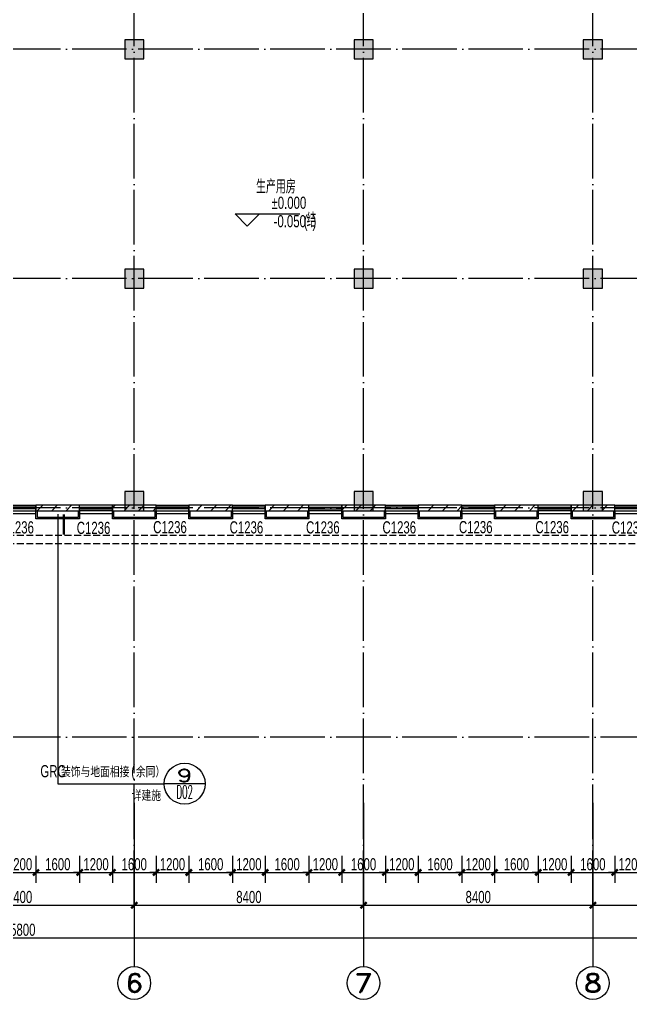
# Model space of a CAD drawing. Extents: x 1821501 to 1914341, y 446160 to 501460.
# Drawn here: x 1869241 to 1891615, y 447410 to 483299 of the extents above; entities that cross this region are included whole.
import ezdxf
from ezdxf.enums import TextEntityAlignment as Align

# ---------------------------------------------------------------- set-up
doc = ezdxf.new("R2010")
doc.units = 0
doc.header["$LTSCALE"] = 1000
doc.linetypes.add('11#平面图$0$DASH', pattern=[0.35, 0.25, -0.1])
doc.linetypes.add('11#平面图$0$DOTE', pattern=[2.42, 2, -0.2, 0.02, -0.2])
doc.layers.get('0').update_dxf_attribs({"linetype": 'CONTINUOUS'})
doc.layers.get('Defpoints').update_dxf_attribs({"linetype": 'CONTINUOUS'})
for name, color, linetype in [('11#平面图$0$A-Anno-Dims', 3, 'CONTINUOUS'), ('11#平面图$0$A-Anno-Levl', 201, 'CONTINUOUS'), ('11#平面图$0$A-Anno-Note', 241, 'CONTINUOUS'), ('11#平面图$0$A-Grid', 222, '11#平面图$0$DOTE'), ('11#平面图$0$A-Grid-Iden', 11, 'CONTINUOUS'), ('11#平面图$0$A-Roof', 131, 'CONTINUOUS'), ('11#平面图$0$A-Wall-Patt', 13, 'CONTINUOUS'), ('11#平面图$0$PUB_HATCH', 8, 'CONTINUOUS'), ('11#平面图$0$S-Cols', 90, 'CONTINUOUS'), ('11#平面图$0$WALL', 2, 'CONTINUOUS'), ('11#平面图$0$WINDOW', 4, 'CONTINUOUS'), ('11#平面图$0$WINDOW_TEXT', 7, 'CONTINUOUS'), ('AXIS_TEXT', 7, 'CONTINUOUS')]:
    doc.layers.add(name, color=color, linetype=linetype)
doc.layers.add('11#平面图$0$尺寸标注-柱', color=3, linetype='CONTINUOUS', lineweight=18)
doc.styles.add('11#平面图$0$_TCH_AXIS', font='ROMAND', dxfattribs={"width": 0.7, "height": 5, "bigfont": 'JZFZ_CNB'})
doc.styles.add('11#平面图$0$_TCH_DIM', font='JZFZ_ENA', dxfattribs={"width": 0.7, "bigfont": 'JZFZ_CNB'})
doc.styles.add('11#平面图$0$_TCH_DIM_T3', font='JZFZ_ENA', dxfattribs={"width": 0.7, "bigfont": 'JZFZ_CNB'})
doc.styles.add('11#平面图$0$_TCH_LABEL', font='ROMAND', dxfattribs={"width": 0.7, "height": 5, "bigfont": 'JZFZ_CNB'})
doc.styles.add('11#平面图$0$_TCH_WINDOW', font='JZFZ_ENA', dxfattribs={"width": 0.7, "height": 5, "bigfont": 'JZFZ_CNB'})
doc.styles.add('11#平面图$0$STANDARD', font='GBENOR', dxfattribs={"bigfont": 'GBCBIG'})
doc.styles.add('COMPLEX', font='COMPLEX')
doc.dimstyles.new('11#平面图$0$_TCH_ARCH&&150', dxfattribs={"dimtxt": 446.25, "dimasz": 225, "dimexe": 375, "dimexo": 375, "dimgap": 75, "dimtad": 1, "dimdec": 0, "dimzin": 0, "dimdsep": 46, "dimtxsty": '11#平面图$0$_TCH_DIM_T3', "dimblk": '11#平面图$0$_ArchTick', "dimcen": 0.09, "dimclrt": 7, "dimazin": 2, "dimtfac": 1, "dimtdec": 0, "dimtix": 1, "dimtmove": 2, "dimatfit": 3, "dimtolj": 1, "dimtzin": 0, "dimarcsym": 0})
pattern_1 = [(45, (0, 269.27), (-265.16515, 265.16515), [])]

# ---------------------------------------------------------------- blocks, each defined once
blk = doc.blocks.new('11#平面图$0$_ArchTick')
at = {"color": 0, "linetype": 'ByBlock', "const_width": 0.4}
blk.add_lwpolyline([(-0.5, -0.5), (0.5, 0.5)], dxfattribs=at)
blk = doc.blocks.new('*D322')
at = {"layer": '11#平面图$0$A-Grid-Iden', "color": 0, "lineweight": -2, "transparency": 16777216}
for p, q in [((1865041, 454235), (1865041, 450485)), ((1873441, 454235), (1873441, 450485)), ((1865041, 450860), (1873441, 450860))]:
    blk.add_line(p, q, dxfattribs=at)
at = {"layer": 'Defpoints', "color": 0, "transparency": 16777216}
for p in [(1865041, 454610), (1873441, 454610), (1873441, 450860)]:
    blk.add_point(p, dxfattribs=at)
at = {"layer": '11#平面图$0$A-Grid-Iden', "color": 0, "lineweight": -2, "transparency": 16777216, "xscale": 225, "yscale": 225, "zscale": 225, "rotation": 180}
blk.add_blockref('11#平面图$0$_ArchTick', (1865041, 450860), dxfattribs=at)
at = {"layer": '11#平面图$0$A-Grid-Iden', "color": 0, "lineweight": -2, "transparency": 16777216, "xscale": 225, "yscale": 225, "zscale": 225}
blk.add_blockref('11#平面图$0$_ArchTick', (1873441, 450860), dxfattribs=at)
at = {"layer": '11#平面图$0$A-Grid-Iden', "color": 7, "transparency": 16777216, "insert": (1869241, 451159), "char_height": 446.2, "attachment_point": 5, "style": '11#平面图$0$_TCH_DIM_T3'}
blk.add_mtext('\\A1;8400', dxfattribs=at)
blk = doc.blocks.new('*D323')
at = {"layer": '11#平面图$0$A-Grid-Iden', "color": 0, "lineweight": -2, "transparency": 16777216}
for p, q in [((1873441, 454235), (1873441, 450485)), ((1881841, 454235), (1881841, 450485)), ((1873441, 450860), (1881841, 450860))]:
    blk.add_line(p, q, dxfattribs=at)
at = {"layer": 'Defpoints', "color": 0, "transparency": 16777216}
for p in [(1873441, 454610), (1881841, 454610), (1881841, 450860)]:
    blk.add_point(p, dxfattribs=at)
at = {"layer": '11#平面图$0$A-Grid-Iden', "color": 0, "lineweight": -2, "transparency": 16777216, "xscale": 225, "yscale": 225, "zscale": 225, "rotation": 180}
blk.add_blockref('11#平面图$0$_ArchTick', (1873441, 450860), dxfattribs=at)
at = {"layer": '11#平面图$0$A-Grid-Iden', "color": 0, "lineweight": -2, "transparency": 16777216, "xscale": 225, "yscale": 225, "zscale": 225}
blk.add_blockref('11#平面图$0$_ArchTick', (1881841, 450860), dxfattribs=at)
at = {"layer": '11#平面图$0$A-Grid-Iden', "color": 7, "transparency": 16777216, "insert": (1877641, 451159), "char_height": 446.2, "attachment_point": 5, "style": '11#平面图$0$_TCH_DIM_T3'}
blk.add_mtext('\\A1;8400', dxfattribs=at)
blk = doc.blocks.new('*D324')
at = {"layer": '11#平面图$0$A-Grid-Iden', "color": 0, "lineweight": -2, "transparency": 16777216}
for p, q in [((1881841, 454235), (1881841, 450485)), ((1890241, 454235), (1890241, 450485)), ((1881841, 450860), (1890241, 450860))]:
    blk.add_line(p, q, dxfattribs=at)
at = {"layer": 'Defpoints', "color": 0, "transparency": 16777216}
for p in [(1881841, 454610), (1890241, 454610), (1890241, 450860)]:
    blk.add_point(p, dxfattribs=at)
at = {"layer": '11#平面图$0$A-Grid-Iden', "color": 0, "lineweight": -2, "transparency": 16777216, "xscale": 225, "yscale": 225, "zscale": 225, "rotation": 180}
blk.add_blockref('11#平面图$0$_ArchTick', (1881841, 450860), dxfattribs=at)
at = {"layer": '11#平面图$0$A-Grid-Iden', "color": 0, "lineweight": -2, "transparency": 16777216, "xscale": 225, "yscale": 225, "zscale": 225}
blk.add_blockref('11#平面图$0$_ArchTick', (1890241, 450860), dxfattribs=at)
at = {"layer": '11#平面图$0$A-Grid-Iden', "color": 7, "transparency": 16777216, "insert": (1886041, 451159), "char_height": 446.2, "attachment_point": 5, "style": '11#平面图$0$_TCH_DIM_T3'}
blk.add_mtext('\\A1;8400', dxfattribs=at)
blk = doc.blocks.new('*D325')
at = {"layer": '11#平面图$0$A-Grid-Iden', "color": 0, "lineweight": -2, "transparency": 16777216}
for p, q in [((1890241, 454235), (1890241, 450485)), ((1898641, 454235), (1898641, 450485)), ((1890241, 450860), (1898641, 450860))]:
    blk.add_line(p, q, dxfattribs=at)
at = {"layer": 'Defpoints', "color": 0, "transparency": 16777216}
for p in [(1890241, 454610), (1898641, 454610), (1898641, 450860)]:
    blk.add_point(p, dxfattribs=at)
at = {"layer": '11#平面图$0$A-Grid-Iden', "color": 0, "lineweight": -2, "transparency": 16777216, "xscale": 225, "yscale": 225, "zscale": 225, "rotation": 180}
blk.add_blockref('11#平面图$0$_ArchTick', (1890241, 450860), dxfattribs=at)
at = {"layer": '11#平面图$0$A-Grid-Iden', "color": 0, "lineweight": -2, "transparency": 16777216, "xscale": 225, "yscale": 225, "zscale": 225}
blk.add_blockref('11#平面图$0$_ArchTick', (1898641, 450860), dxfattribs=at)
at = {"layer": '11#平面图$0$A-Grid-Iden', "color": 7, "transparency": 16777216, "insert": (1894441, 451159), "char_height": 446.2, "attachment_point": 5, "style": '11#平面图$0$_TCH_DIM_T3'}
blk.add_mtext('\\A1;8400', dxfattribs=at)
blk = doc.blocks.new('*D328')
at = {"layer": '11#平面图$0$A-Grid-Iden', "color": 0, "lineweight": -2, "transparency": 16777216}
for p, q in [((1831341, 454235), (1831341, 449285)), ((1907141, 454235), (1907141, 449285)), ((1831341, 449660), (1907141, 449660))]:
    blk.add_line(p, q, dxfattribs=at)
at = {"layer": 'Defpoints', "color": 0, "transparency": 16777216}
for p in [(1831341, 454610), (1907141, 454610), (1907141, 449660)]:
    blk.add_point(p, dxfattribs=at)
at = {"layer": '11#平面图$0$A-Grid-Iden', "color": 0, "lineweight": -2, "transparency": 16777216, "xscale": 225, "yscale": 225, "zscale": 225, "rotation": 180}
blk.add_blockref('11#平面图$0$_ArchTick', (1831341, 449660), dxfattribs=at)
at = {"layer": '11#平面图$0$A-Grid-Iden', "color": 0, "lineweight": -2, "transparency": 16777216, "xscale": 225, "yscale": 225, "zscale": 225}
blk.add_blockref('11#平面图$0$_ArchTick', (1907141, 449660), dxfattribs=at)
at = {"layer": '11#平面图$0$A-Grid-Iden', "color": 7, "transparency": 16777216, "insert": (1869241, 449959), "char_height": 446.2, "attachment_point": 5, "style": '11#平面图$0$_TCH_DIM_T3'}
blk.add_mtext('\\A1;75800', dxfattribs=at)
blk = doc.blocks.new('_AXISO')
blk.add_circle((0, 0), 0.5)
at = {"layer": 'AXIS_TEXT', "style": 'COMPLEX', "width": 1.041667}
blk.add_attdef('A', text='', height=0.56, dxfattribs=at).set_placement((-0.25, -0.28), (0.25, -0.28), align=Align.FIT)
blk = doc.blocks.new('11#平面图$0$$TCHSYS$WIN2D')
for p, q in [((-0.5, 0.5), (0.5, 0.5)), ((-0.5, 0.5), (-0.5, -0.5)), ((0.5, 0.5), (0.5, -0.5)), ((0.5, 0.167), (-0.5, 0.167)), ((0.5, -0.167), (-0.5, -0.167)), ((-0.5, -0.5), (0.5, -0.5))]:
    blk.add_line(p, q)
blk = doc.blocks.new('11#平面图$0$A$C7CF12DCB')
at = {"layer": '11#平面图$0$A-Wall-Patt'}
for points in [[(42450, 25650), (41750, 25650), (41750, 24950), (42450, 24950)], [(50850, 25650), (50150, 25650), (50150, 24950), (50850, 24950)], [(59250, 25650), (58550, 25650), (58550, 24950), (59250, 24950)], [(42450, 17250), (41750, 17250), (41750, 16550), (42450, 16550)], [(50850, 17250), (50150, 17250), (50150, 16550), (50850, 16550)], [(59250, 17250), (58550, 17250), (58550, 16550), (59250, 16550)], [(42450, 9100), (41750, 9100), (41750, 8400), (42450, 8400)], [(50850, 9100), (50150, 9100), (50150, 8400), (50850, 8400)], [(59250, 9100), (58550, 9100), (58550, 8400), (59250, 8400)]]:
    blk.add_hatch(color=256, dxfattribs=at).paths.add_polyline_path(points)
at = {"layer": '11#平面图$0$S-Cols'}
for p, q in [((42450, 25650), (41750, 25650)), ((41750, 25650), (41750, 24950)), ((42450, 24950), (42450, 25650)), ((50850, 25650), (50150, 25650)), ((50150, 25650), (50150, 24950)), ((50850, 24950), (50850, 25650)), ((59250, 25650), (58550, 25650)), ((58550, 25650), (58550, 24950)), ((59250, 24950), (59250, 25650)), ((41750, 24950), (42450, 24950)), ((50150, 24950), (50850, 24950)), ((58550, 24950), (59250, 24950)), ((42450, 17250), (41750, 17250)), ((41750, 17250), (41750, 16550)), ((42450, 16550), (42450, 17250)), ((50850, 17250), (50150, 17250)), ((50150, 17250), (50150, 16550)), ((50850, 16550), (50850, 17250)), ((59250, 17250), (58550, 17250)), ((58550, 17250), (58550, 16550)), ((59250, 16550), (59250, 17250)), ((41750, 16550), (42450, 16550)), ((50150, 16550), (50850, 16550)), ((58550, 16550), (59250, 16550)), ((42450, 9100), (41750, 9100)), ((41750, 9100), (41750, 8400)), ((42450, 8400), (42450, 9100)), ((50850, 9100), (50150, 9100)), ((50150, 9100), (50150, 8400)), ((50850, 8400), (50850, 9100)), ((59250, 9100), (58550, 9100)), ((58550, 9100), (58550, 8400)), ((59250, 8400), (59250, 9100)), ((41750, 8400), (42450, 8400)), ((50150, 8400), (50850, 8400)), ((58550, 8400), (59250, 8400))]:
    blk.add_line(p, q, dxfattribs=at)
blk = doc.blocks.new('*D142')
at = {"layer": '11#平面图$0$A-Anno-Dims', "color": 0, "lineweight": -2, "transparency": 16777216}
for p, q in [((40259, 986), (40259, 0)), ((41459, 986), (41459, 0)), ((40259, 375), (40034, 375)), ((40259, 375), (41459, 375)), ((41459, 375), (41684, 375))]:
    blk.add_line(p, q, dxfattribs=at)
at = {"layer": 'Defpoints', "color": 0, "transparency": 16777216}
for p in [(40259, 1361), (41459, 1361), (41459, 375)]:
    blk.add_point(p, dxfattribs=at)
at = {"layer": '11#平面图$0$A-Anno-Dims', "color": 0, "lineweight": -2, "transparency": 16777216, "xscale": 225, "yscale": 225, "zscale": 225}
blk.add_blockref('11#平面图$0$_ArchTick', (40259, 375), dxfattribs=at)
at = {"layer": '11#平面图$0$A-Anno-Dims', "color": 0, "lineweight": -2, "transparency": 16777216, "xscale": 225, "yscale": 225, "zscale": 225, "rotation": 180}
blk.add_blockref('11#平面图$0$_ArchTick', (41459, 375), dxfattribs=at)
at = {"layer": '11#平面图$0$A-Anno-Dims', "color": 7, "transparency": 16777216, "insert": (40859, 673), "char_height": 446.2, "attachment_point": 5, "style": '11#平面图$0$_TCH_DIM_T3'}
blk.add_mtext('\\A1;1200', dxfattribs=at)
blk = doc.blocks.new('*D143')
at = {"layer": '11#平面图$0$A-Anno-Dims', "color": 0, "lineweight": -2, "transparency": 16777216}
for p, q in [((41459, 986), (41459, 0)), ((43059, 986), (43059, 0)), ((41459, 375), (43059, 375))]:
    blk.add_line(p, q, dxfattribs=at)
at = {"layer": 'Defpoints', "color": 0, "transparency": 16777216}
for p in [(41459, 1361), (43059, 1361), (43059, 375)]:
    blk.add_point(p, dxfattribs=at)
at = {"layer": '11#平面图$0$A-Anno-Dims', "color": 0, "lineweight": -2, "transparency": 16777216, "xscale": 225, "yscale": 225, "zscale": 225, "rotation": 180}
blk.add_blockref('11#平面图$0$_ArchTick', (41459, 375), dxfattribs=at)
at = {"layer": '11#平面图$0$A-Anno-Dims', "color": 0, "lineweight": -2, "transparency": 16777216, "xscale": 225, "yscale": 225, "zscale": 225}
blk.add_blockref('11#平面图$0$_ArchTick', (43059, 375), dxfattribs=at)
at = {"layer": '11#平面图$0$A-Anno-Dims', "color": 7, "transparency": 16777216, "insert": (42259, 673), "char_height": 446.2, "attachment_point": 5, "style": '11#平面图$0$_TCH_DIM_T3'}
blk.add_mtext('\\A1;1600', dxfattribs=at)
blk = doc.blocks.new('*D144')
at = {"layer": '11#平面图$0$A-Anno-Dims', "color": 0, "lineweight": -2, "transparency": 16777216}
for p, q in [((43059, 986), (43059, 0)), ((44259, 986), (44259, 0)), ((43059, 375), (42834, 375)), ((43059, 375), (44259, 375)), ((44259, 375), (44484, 375))]:
    blk.add_line(p, q, dxfattribs=at)
at = {"layer": 'Defpoints', "color": 0, "transparency": 16777216}
for p in [(43059, 1361), (44259, 1361), (44259, 375)]:
    blk.add_point(p, dxfattribs=at)
at = {"layer": '11#平面图$0$A-Anno-Dims', "color": 0, "lineweight": -2, "transparency": 16777216, "xscale": 225, "yscale": 225, "zscale": 225}
blk.add_blockref('11#平面图$0$_ArchTick', (43059, 375), dxfattribs=at)
at = {"layer": '11#平面图$0$A-Anno-Dims', "color": 0, "lineweight": -2, "transparency": 16777216, "xscale": 225, "yscale": 225, "zscale": 225, "rotation": 180}
blk.add_blockref('11#平面图$0$_ArchTick', (44259, 375), dxfattribs=at)
at = {"layer": '11#平面图$0$A-Anno-Dims', "color": 7, "transparency": 16777216, "insert": (43659, 673), "char_height": 446.2, "attachment_point": 5, "style": '11#平面图$0$_TCH_DIM_T3'}
blk.add_mtext('\\A1;1200', dxfattribs=at)
blk = doc.blocks.new('*D145')
at = {"layer": '11#平面图$0$A-Anno-Dims', "color": 0, "lineweight": -2, "transparency": 16777216}
for p, q in [((44259, 986), (44259, 0)), ((45859, 986), (45859, 0)), ((44259, 375), (45859, 375))]:
    blk.add_line(p, q, dxfattribs=at)
at = {"layer": 'Defpoints', "color": 0, "transparency": 16777216}
for p in [(44259, 1361), (45859, 1361), (45859, 375)]:
    blk.add_point(p, dxfattribs=at)
at = {"layer": '11#平面图$0$A-Anno-Dims', "color": 0, "lineweight": -2, "transparency": 16777216, "xscale": 225, "yscale": 225, "zscale": 225, "rotation": 180}
blk.add_blockref('11#平面图$0$_ArchTick', (44259, 375), dxfattribs=at)
at = {"layer": '11#平面图$0$A-Anno-Dims', "color": 0, "lineweight": -2, "transparency": 16777216, "xscale": 225, "yscale": 225, "zscale": 225}
blk.add_blockref('11#平面图$0$_ArchTick', (45859, 375), dxfattribs=at)
at = {"layer": '11#平面图$0$A-Anno-Dims', "color": 7, "transparency": 16777216, "insert": (45059, 673), "char_height": 446.2, "attachment_point": 5, "style": '11#平面图$0$_TCH_DIM_T3'}
blk.add_mtext('\\A1;1600', dxfattribs=at)
blk = doc.blocks.new('*D146')
at = {"layer": '11#平面图$0$A-Anno-Dims', "color": 0, "lineweight": -2, "transparency": 16777216}
for p, q in [((45859, 986), (45859, 0)), ((47059, 986), (47059, 0)), ((45859, 375), (45634, 375)), ((45859, 375), (47059, 375)), ((47059, 375), (47284, 375))]:
    blk.add_line(p, q, dxfattribs=at)
at = {"layer": 'Defpoints', "color": 0, "transparency": 16777216}
for p in [(45859, 1361), (47059, 1361), (47059, 375)]:
    blk.add_point(p, dxfattribs=at)
at = {"layer": '11#平面图$0$A-Anno-Dims', "color": 0, "lineweight": -2, "transparency": 16777216, "xscale": 225, "yscale": 225, "zscale": 225}
blk.add_blockref('11#平面图$0$_ArchTick', (45859, 375), dxfattribs=at)
at = {"layer": '11#平面图$0$A-Anno-Dims', "color": 0, "lineweight": -2, "transparency": 16777216, "xscale": 225, "yscale": 225, "zscale": 225, "rotation": 180}
blk.add_blockref('11#平面图$0$_ArchTick', (47059, 375), dxfattribs=at)
at = {"layer": '11#平面图$0$A-Anno-Dims', "color": 7, "transparency": 16777216, "insert": (46459, 673), "char_height": 446.2, "attachment_point": 5, "style": '11#平面图$0$_TCH_DIM_T3'}
blk.add_mtext('\\A1;1200', dxfattribs=at)
blk = doc.blocks.new('*D147')
at = {"layer": '11#平面图$0$A-Anno-Dims', "color": 0, "lineweight": -2, "transparency": 16777216}
for p, q in [((47059, 986), (47059, 0)), ((48659, 986), (48659, 0)), ((47059, 375), (48659, 375))]:
    blk.add_line(p, q, dxfattribs=at)
at = {"layer": 'Defpoints', "color": 0, "transparency": 16777216}
for p in [(47059, 1361), (48659, 1361), (48659, 375)]:
    blk.add_point(p, dxfattribs=at)
at = {"layer": '11#平面图$0$A-Anno-Dims', "color": 0, "lineweight": -2, "transparency": 16777216, "xscale": 225, "yscale": 225, "zscale": 225, "rotation": 180}
blk.add_blockref('11#平面图$0$_ArchTick', (47059, 375), dxfattribs=at)
at = {"layer": '11#平面图$0$A-Anno-Dims', "color": 0, "lineweight": -2, "transparency": 16777216, "xscale": 225, "yscale": 225, "zscale": 225}
blk.add_blockref('11#平面图$0$_ArchTick', (48659, 375), dxfattribs=at)
at = {"layer": '11#平面图$0$A-Anno-Dims', "color": 7, "transparency": 16777216, "insert": (47859, 673), "char_height": 446.2, "attachment_point": 5, "style": '11#平面图$0$_TCH_DIM_T3'}
blk.add_mtext('\\A1;1600', dxfattribs=at)
blk = doc.blocks.new('*D148')
at = {"layer": '11#平面图$0$A-Anno-Dims', "color": 0, "lineweight": -2, "transparency": 16777216}
for p, q in [((48659, 986), (48659, 0)), ((49859, 986), (49859, 0)), ((48659, 375), (48434, 375)), ((48659, 375), (49859, 375)), ((49859, 375), (50084, 375))]:
    blk.add_line(p, q, dxfattribs=at)
at = {"layer": 'Defpoints', "color": 0, "transparency": 16777216}
for p in [(48659, 1361), (49859, 1361), (49859, 375)]:
    blk.add_point(p, dxfattribs=at)
at = {"layer": '11#平面图$0$A-Anno-Dims', "color": 0, "lineweight": -2, "transparency": 16777216, "xscale": 225, "yscale": 225, "zscale": 225}
blk.add_blockref('11#平面图$0$_ArchTick', (48659, 375), dxfattribs=at)
at = {"layer": '11#平面图$0$A-Anno-Dims', "color": 0, "lineweight": -2, "transparency": 16777216, "xscale": 225, "yscale": 225, "zscale": 225, "rotation": 180}
blk.add_blockref('11#平面图$0$_ArchTick', (49859, 375), dxfattribs=at)
at = {"layer": '11#平面图$0$A-Anno-Dims', "color": 7, "transparency": 16777216, "insert": (49259, 673), "char_height": 446.2, "attachment_point": 5, "style": '11#平面图$0$_TCH_DIM_T3'}
blk.add_mtext('\\A1;1200', dxfattribs=at)
blk = doc.blocks.new('*D149')
at = {"layer": '11#平面图$0$A-Anno-Dims', "color": 0, "lineweight": -2, "transparency": 16777216}
for p, q in [((49859, 986), (49859, 0)), ((51459, 986), (51459, 0)), ((49859, 375), (51459, 375))]:
    blk.add_line(p, q, dxfattribs=at)
at = {"layer": 'Defpoints', "color": 0, "transparency": 16777216}
for p in [(49859, 1361), (51459, 1361), (51459, 375)]:
    blk.add_point(p, dxfattribs=at)
at = {"layer": '11#平面图$0$A-Anno-Dims', "color": 0, "lineweight": -2, "transparency": 16777216, "xscale": 225, "yscale": 225, "zscale": 225, "rotation": 180}
blk.add_blockref('11#平面图$0$_ArchTick', (49859, 375), dxfattribs=at)
at = {"layer": '11#平面图$0$A-Anno-Dims', "color": 0, "lineweight": -2, "transparency": 16777216, "xscale": 225, "yscale": 225, "zscale": 225}
blk.add_blockref('11#平面图$0$_ArchTick', (51459, 375), dxfattribs=at)
at = {"layer": '11#平面图$0$A-Anno-Dims', "color": 7, "transparency": 16777216, "insert": (50659, 673), "char_height": 446.2, "attachment_point": 5, "style": '11#平面图$0$_TCH_DIM_T3'}
blk.add_mtext('\\A1;1600', dxfattribs=at)
blk = doc.blocks.new('*D150')
at = {"layer": '11#平面图$0$A-Anno-Dims', "color": 0, "lineweight": -2, "transparency": 16777216}
for p, q in [((51459, 986), (51459, 0)), ((52659, 986), (52659, 0)), ((51459, 375), (51234, 375)), ((51459, 375), (52659, 375)), ((52659, 375), (52884, 375))]:
    blk.add_line(p, q, dxfattribs=at)
at = {"layer": 'Defpoints', "color": 0, "transparency": 16777216}
for p in [(51459, 1361), (52659, 1361), (52659, 375)]:
    blk.add_point(p, dxfattribs=at)
at = {"layer": '11#平面图$0$A-Anno-Dims', "color": 0, "lineweight": -2, "transparency": 16777216, "xscale": 225, "yscale": 225, "zscale": 225}
blk.add_blockref('11#平面图$0$_ArchTick', (51459, 375), dxfattribs=at)
at = {"layer": '11#平面图$0$A-Anno-Dims', "color": 0, "lineweight": -2, "transparency": 16777216, "xscale": 225, "yscale": 225, "zscale": 225, "rotation": 180}
blk.add_blockref('11#平面图$0$_ArchTick', (52659, 375), dxfattribs=at)
at = {"layer": '11#平面图$0$A-Anno-Dims', "color": 7, "transparency": 16777216, "insert": (52059, 673), "char_height": 446.2, "attachment_point": 5, "style": '11#平面图$0$_TCH_DIM_T3'}
blk.add_mtext('\\A1;1200', dxfattribs=at)
blk = doc.blocks.new('*D151')
at = {"layer": '11#平面图$0$A-Anno-Dims', "color": 0, "lineweight": -2, "transparency": 16777216}
for p, q in [((52659, 986), (52659, 0)), ((54259, 986), (54259, 0)), ((52659, 375), (54259, 375))]:
    blk.add_line(p, q, dxfattribs=at)
at = {"layer": 'Defpoints', "color": 0, "transparency": 16777216}
for p in [(52659, 1361), (54259, 1361), (54259, 375)]:
    blk.add_point(p, dxfattribs=at)
at = {"layer": '11#平面图$0$A-Anno-Dims', "color": 0, "lineweight": -2, "transparency": 16777216, "xscale": 225, "yscale": 225, "zscale": 225, "rotation": 180}
blk.add_blockref('11#平面图$0$_ArchTick', (52659, 375), dxfattribs=at)
at = {"layer": '11#平面图$0$A-Anno-Dims', "color": 0, "lineweight": -2, "transparency": 16777216, "xscale": 225, "yscale": 225, "zscale": 225}
blk.add_blockref('11#平面图$0$_ArchTick', (54259, 375), dxfattribs=at)
at = {"layer": '11#平面图$0$A-Anno-Dims', "color": 7, "transparency": 16777216, "insert": (53459, 673), "char_height": 446.2, "attachment_point": 5, "style": '11#平面图$0$_TCH_DIM_T3'}
blk.add_mtext('\\A1;1600', dxfattribs=at)
blk = doc.blocks.new('*D152')
at = {"layer": '11#平面图$0$A-Anno-Dims', "color": 0, "lineweight": -2, "transparency": 16777216}
for p, q in [((54259, 986), (54259, 0)), ((55459, 986), (55459, 0)), ((54259, 375), (54034, 375)), ((54259, 375), (55459, 375)), ((55459, 375), (55684, 375))]:
    blk.add_line(p, q, dxfattribs=at)
at = {"layer": 'Defpoints', "color": 0, "transparency": 16777216}
for p in [(54259, 1361), (55459, 1361), (55459, 375)]:
    blk.add_point(p, dxfattribs=at)
at = {"layer": '11#平面图$0$A-Anno-Dims', "color": 0, "lineweight": -2, "transparency": 16777216, "xscale": 225, "yscale": 225, "zscale": 225}
blk.add_blockref('11#平面图$0$_ArchTick', (54259, 375), dxfattribs=at)
at = {"layer": '11#平面图$0$A-Anno-Dims', "color": 0, "lineweight": -2, "transparency": 16777216, "xscale": 225, "yscale": 225, "zscale": 225, "rotation": 180}
blk.add_blockref('11#平面图$0$_ArchTick', (55459, 375), dxfattribs=at)
at = {"layer": '11#平面图$0$A-Anno-Dims', "color": 7, "transparency": 16777216, "insert": (54859, 673), "char_height": 446.2, "attachment_point": 5, "style": '11#平面图$0$_TCH_DIM_T3'}
blk.add_mtext('\\A1;1200', dxfattribs=at)
blk = doc.blocks.new('*D153')
at = {"layer": '11#平面图$0$A-Anno-Dims', "color": 0, "lineweight": -2, "transparency": 16777216}
for p, q in [((55459, 986), (55459, 0)), ((57059, 986), (57059, 0)), ((55459, 375), (57059, 375))]:
    blk.add_line(p, q, dxfattribs=at)
at = {"layer": 'Defpoints', "color": 0, "transparency": 16777216}
for p in [(55459, 1361), (57059, 1361), (57059, 375)]:
    blk.add_point(p, dxfattribs=at)
at = {"layer": '11#平面图$0$A-Anno-Dims', "color": 0, "lineweight": -2, "transparency": 16777216, "xscale": 225, "yscale": 225, "zscale": 225, "rotation": 180}
blk.add_blockref('11#平面图$0$_ArchTick', (55459, 375), dxfattribs=at)
at = {"layer": '11#平面图$0$A-Anno-Dims', "color": 0, "lineweight": -2, "transparency": 16777216, "xscale": 225, "yscale": 225, "zscale": 225}
blk.add_blockref('11#平面图$0$_ArchTick', (57059, 375), dxfattribs=at)
at = {"layer": '11#平面图$0$A-Anno-Dims', "color": 7, "transparency": 16777216, "insert": (56259, 673), "char_height": 446.2, "attachment_point": 5, "style": '11#平面图$0$_TCH_DIM_T3'}
blk.add_mtext('\\A1;1600', dxfattribs=at)
blk = doc.blocks.new('*D154')
at = {"layer": '11#平面图$0$A-Anno-Dims', "color": 0, "lineweight": -2, "transparency": 16777216}
for p, q in [((57059, 986), (57059, 0)), ((58259, 986), (58259, 0)), ((57059, 375), (56834, 375)), ((57059, 375), (58259, 375)), ((58259, 375), (58484, 375))]:
    blk.add_line(p, q, dxfattribs=at)
at = {"layer": 'Defpoints', "color": 0, "transparency": 16777216}
for p in [(57059, 1361), (58259, 1361), (58259, 375)]:
    blk.add_point(p, dxfattribs=at)
at = {"layer": '11#平面图$0$A-Anno-Dims', "color": 0, "lineweight": -2, "transparency": 16777216, "xscale": 225, "yscale": 225, "zscale": 225}
blk.add_blockref('11#平面图$0$_ArchTick', (57059, 375), dxfattribs=at)
at = {"layer": '11#平面图$0$A-Anno-Dims', "color": 0, "lineweight": -2, "transparency": 16777216, "xscale": 225, "yscale": 225, "zscale": 225, "rotation": 180}
blk.add_blockref('11#平面图$0$_ArchTick', (58259, 375), dxfattribs=at)
at = {"layer": '11#平面图$0$A-Anno-Dims', "color": 7, "transparency": 16777216, "insert": (57659, 673), "char_height": 446.2, "attachment_point": 5, "style": '11#平面图$0$_TCH_DIM_T3'}
blk.add_mtext('\\A1;1200', dxfattribs=at)
blk = doc.blocks.new('*D155')
at = {"layer": '11#平面图$0$A-Anno-Dims', "color": 0, "lineweight": -2, "transparency": 16777216}
for p, q in [((58259, 986), (58259, 0)), ((59859, 986), (59859, 0)), ((58259, 375), (59859, 375))]:
    blk.add_line(p, q, dxfattribs=at)
at = {"layer": 'Defpoints', "color": 0, "transparency": 16777216}
for p in [(58259, 1361), (59859, 1361), (59859, 375)]:
    blk.add_point(p, dxfattribs=at)
at = {"layer": '11#平面图$0$A-Anno-Dims', "color": 0, "lineweight": -2, "transparency": 16777216, "xscale": 225, "yscale": 225, "zscale": 225, "rotation": 180}
blk.add_blockref('11#平面图$0$_ArchTick', (58259, 375), dxfattribs=at)
at = {"layer": '11#平面图$0$A-Anno-Dims', "color": 0, "lineweight": -2, "transparency": 16777216, "xscale": 225, "yscale": 225, "zscale": 225}
blk.add_blockref('11#平面图$0$_ArchTick', (59859, 375), dxfattribs=at)
at = {"layer": '11#平面图$0$A-Anno-Dims', "color": 7, "transparency": 16777216, "insert": (59059, 673), "char_height": 446.2, "attachment_point": 5, "style": '11#平面图$0$_TCH_DIM_T3'}
blk.add_mtext('\\A1;1600', dxfattribs=at)
blk = doc.blocks.new('*D156')
at = {"layer": '11#平面图$0$A-Anno-Dims', "color": 0, "lineweight": -2, "transparency": 16777216}
for p, q in [((59859, 986), (59859, 0)), ((61059, 986), (61059, 0)), ((59859, 375), (59634, 375)), ((59859, 375), (61059, 375)), ((61059, 375), (61284, 375))]:
    blk.add_line(p, q, dxfattribs=at)
at = {"layer": 'Defpoints', "color": 0, "transparency": 16777216}
for p in [(59859, 1361), (61059, 1361), (61059, 375)]:
    blk.add_point(p, dxfattribs=at)
at = {"layer": '11#平面图$0$A-Anno-Dims', "color": 0, "lineweight": -2, "transparency": 16777216, "xscale": 225, "yscale": 225, "zscale": 225}
blk.add_blockref('11#平面图$0$_ArchTick', (59859, 375), dxfattribs=at)
at = {"layer": '11#平面图$0$A-Anno-Dims', "color": 0, "lineweight": -2, "transparency": 16777216, "xscale": 225, "yscale": 225, "zscale": 225, "rotation": 180}
blk.add_blockref('11#平面图$0$_ArchTick', (61059, 375), dxfattribs=at)
at = {"layer": '11#平面图$0$A-Anno-Dims', "color": 7, "transparency": 16777216, "insert": (60459, 673), "char_height": 446.2, "attachment_point": 5, "style": '11#平面图$0$_TCH_DIM_T3'}
blk.add_mtext('\\A1;1200', dxfattribs=at)
blk = doc.blocks.new('*D157')
at = {"layer": '11#平面图$0$A-Anno-Dims', "color": 0, "lineweight": -2, "transparency": 16777216}
for p, q in [((61059, 986), (61059, 0)), ((62659, 986), (62659, 0)), ((61059, 375), (62659, 375))]:
    blk.add_line(p, q, dxfattribs=at)
at = {"layer": 'Defpoints', "color": 0, "transparency": 16777216}
for p in [(61059, 1361), (62659, 1361), (62659, 375)]:
    blk.add_point(p, dxfattribs=at)
at = {"layer": '11#平面图$0$A-Anno-Dims', "color": 0, "lineweight": -2, "transparency": 16777216, "xscale": 225, "yscale": 225, "zscale": 225, "rotation": 180}
blk.add_blockref('11#平面图$0$_ArchTick', (61059, 375), dxfattribs=at)
at = {"layer": '11#平面图$0$A-Anno-Dims', "color": 0, "lineweight": -2, "transparency": 16777216, "xscale": 225, "yscale": 225, "zscale": 225}
blk.add_blockref('11#平面图$0$_ArchTick', (62659, 375), dxfattribs=at)
at = {"layer": '11#平面图$0$A-Anno-Dims', "color": 7, "transparency": 16777216, "insert": (61859, 673), "char_height": 446.2, "attachment_point": 5, "style": '11#平面图$0$_TCH_DIM_T3'}
blk.add_mtext('\\A1;1600', dxfattribs=at)
blk = doc.blocks.new('*D158')
at = {"layer": '11#平面图$0$A-Anno-Dims', "color": 0, "lineweight": -2, "transparency": 16777216}
for p, q in [((62659, 986), (62659, 0)), ((63859, 986), (63859, 0)), ((62659, 375), (62434, 375)), ((62659, 375), (63859, 375)), ((63859, 375), (64084, 375))]:
    blk.add_line(p, q, dxfattribs=at)
at = {"layer": 'Defpoints', "color": 0, "transparency": 16777216}
for p in [(62659, 1361), (63859, 1361), (63859, 375)]:
    blk.add_point(p, dxfattribs=at)
at = {"layer": '11#平面图$0$A-Anno-Dims', "color": 0, "lineweight": -2, "transparency": 16777216, "xscale": 225, "yscale": 225, "zscale": 225}
blk.add_blockref('11#平面图$0$_ArchTick', (62659, 375), dxfattribs=at)
at = {"layer": '11#平面图$0$A-Anno-Dims', "color": 0, "lineweight": -2, "transparency": 16777216, "xscale": 225, "yscale": 225, "zscale": 225, "rotation": 180}
blk.add_blockref('11#平面图$0$_ArchTick', (63859, 375), dxfattribs=at)
at = {"layer": '11#平面图$0$A-Anno-Dims', "color": 7, "transparency": 16777216, "insert": (63259, 673), "char_height": 446.2, "attachment_point": 5, "style": '11#平面图$0$_TCH_DIM_T3'}
blk.add_mtext('\\A1;1200', dxfattribs=at)
blk = doc.blocks.new('11#平面图$0$A$C39280DA7')
at = {"layer": '11#平面图$0$A-Anno-Note', "style": '11#平面图$0$STANDARD'}
blk.add_text('生产用房', height=506.4, dxfattribs=at).set_placement((42725, 7057))
blk = doc.blocks.new('11#平面图$0$A$C124F583F')
at = {"layer": '11#平面图$0$A-Anno-Dims'}
for p1, p2, picture, middle in [((40259.1, 1360.9), (41459.1, 1360.9), '*D142', (40859.1, 673.1)), ((41459.1, 1360.9), (43059.1, 1360.9), '*D143', (42259.1, 673.1)), ((43059.1, 1360.9), (44259.1, 1360.9), '*D144', (43659.1, 673.1)), ((44259.1, 1360.9), (45859.1, 1360.9), '*D145', (45059.1, 673.1)), ((45859.1, 1360.9), (47059.1, 1360.9), '*D146', (46459.1, 673.1)), ((47059.1, 1360.9), (48659.1, 1360.9), '*D147', (47859.1, 673.1)), ((48659.1, 1360.9), (49859.1, 1360.9), '*D148', (49259.1, 673.1)), ((49859.1, 1360.9), (51459.1, 1360.9), '*D149', (50659.1, 673.1)), ((51459.1, 1360.9), (52659.1, 1360.9), '*D150', (52059.1, 673.1)), ((52659.1, 1360.9), (54259.1, 1360.9), '*D151', (53459.1, 673.1)), ((54259.1, 1360.9), (55459.1, 1360.9), '*D152', (54859.1, 673.1)), ((55459.1, 1360.9), (57059.1, 1360.9), '*D153', (56259.1, 673.1)), ((57059.1, 1360.9), (58259.1, 1360.9), '*D154', (57659.1, 673.1)), ((58259.1, 1360.9), (59859.1, 1360.9), '*D155', (59059.1, 673.1)), ((59859.1, 1360.9), (61059.1, 1360.9), '*D156', (60459.1, 673.1)), ((61059.1, 1360.9), (62659.1, 1360.9), '*D157', (61859.1, 673.1)), ((62659.1, 1360.9), (63859.1, 1360.9), '*D158', (63259.1, 673.1))]:
    dim = blk.add_aligned_dim(p1=p1, p2=p2, distance=-985.9, dimstyle='11#平面图$0$_TCH_ARCH&&150', dxfattribs=at)
    dim.commit()
    dim.dimension.update_dxf_attribs({"geometry": picture, "text_midpoint": middle})

msp = doc.modelspace()

# ---------------------------------------------------------------- hatches: boundary and pattern name
at = {"layer": '11#平面图$0$PUB_HATCH'}
h = msp.add_hatch(dxfattribs=at)
h.set_pattern_fill('普通砖', color=256, scale=150, style=0)
h.set_pattern_definition(pattern_1)
h.paths.add_polyline_path([(1871440.6, 465510.5), (1869840.6, 465510.5), (1869840.6, 465310.5), (1871440.6, 465310.5)])
h = msp.add_hatch(dxfattribs=at)
h.set_pattern_fill('普通砖', color=256, scale=150, style=0)
h.set_pattern_definition(pattern_1)
h.paths.add_polyline_path([(1874240.6, 465510.5), (1872640.6, 465510.5), (1872640.6, 465310.5), (1874240.6, 465310.5)])
h = msp.add_hatch(dxfattribs=at)
h.set_pattern_fill('普通砖', color=256, scale=150, style=0)
h.set_pattern_definition(pattern_1)
h.paths.add_polyline_path([(1877040.6, 465510.5), (1875440.6, 465510.5), (1875440.6, 465310.5), (1877040.6, 465310.5)])
h = msp.add_hatch(dxfattribs=at)
h.set_pattern_fill('普通砖', color=256, scale=150, style=0)
h.set_pattern_definition(pattern_1)
h.paths.add_polyline_path([(1879840.6, 465510.5), (1878240.6, 465510.5), (1878240.6, 465310.5), (1879840.6, 465310.5)])
h = msp.add_hatch(dxfattribs=at)
h.set_pattern_fill('普通砖', color=256, scale=150, style=0)
h.set_pattern_definition(pattern_1)
h.paths.add_polyline_path([(1882640.6, 465510.5), (1881040.6, 465510.5), (1881040.6, 465310.5), (1882640.6, 465310.5)])
h = msp.add_hatch(dxfattribs=at)
h.set_pattern_fill('普通砖', color=256, scale=150, style=0)
h.set_pattern_definition(pattern_1)
h.paths.add_polyline_path([(1885440.6, 465510.5), (1883840.6, 465510.5), (1883840.6, 465310.5), (1885440.6, 465310.5)])
h = msp.add_hatch(dxfattribs=at)
h.set_pattern_fill('普通砖', color=256, scale=150, style=0)
h.set_pattern_definition(pattern_1)
h.paths.add_polyline_path([(1888240.6, 465510.5), (1886640.6, 465510.5), (1886640.6, 465310.5), (1888240.6, 465310.5)])
h = msp.add_hatch(dxfattribs=at)
h.set_pattern_fill('普通砖', color=256, scale=150, style=0)
h.set_pattern_definition(pattern_1)
h.paths.add_polyline_path([(1891040.6, 465510.5), (1889440.6, 465510.5), (1889440.6, 465310.5), (1891040.6, 465310.5)])

# ---------------------------------------------------------------- linework, layer by layer
at = {"layer": '11#平面图$0$A-Anno-Dims'}
for p, q in [((1870635.4, 465182.3), (1870635.4, 455310.5)), ((1870635.4, 455310.5), (1874538.2, 455310.5)), ((1876038.2, 455310.5), (1874538.2, 455310.5))]:
    msp.add_line(p, q, dxfattribs=at)
at = {"layer": '11#平面图$0$A-Anno-Dims', "const_width": 75}
msp.add_lwpolyline([(1870860.4, 465182.3), (1870860.4, 464432.3)], dxfattribs=at)
at = {"layer": '11#平面图$0$A-Anno-Dims'}
msp.add_circle((1875288.2, 455310.5), 750, dxfattribs=at)
at = {"layer": '11#平面图$0$A-Anno-Levl'}
for p, q in [((1877581.6, 475735.4), (1877131.6, 476185.4)), ((1877131.6, 476185.4), (1879502.1, 476185.4)), ((1877581.6, 475735.4), (1878031.6, 476185.4))]:
    msp.add_line(p, q, dxfattribs=at)
at = {"layer": '11#平面图$0$A-Grid'}
for p, q in [((1873440.6, 450860.5), (1873440.6, 490610.5)), ((1881840.6, 450860.5), (1881840.6, 490610.5)), ((1890240.6, 450860.5), (1890240.6, 490610.5)), ((1907040.6, 482210.5), (1831440.6, 482210.5)), ((1907040.6, 473810.5), (1831440.6, 473810.5)), ((1907040.6, 465410.5), (1831440.6, 465410.5)), ((1907040.6, 457010.5), (1831440.6, 457010.5)), ((1873440.6, 454510.5), (1873440.6, 454610.5)), ((1881840.6, 454510.5), (1881840.6, 454610.5))]:
    msp.add_line(p, q, dxfattribs=at)
at = {"layer": '11#平面图$0$A-Grid-Iden'}
for p, q in [((1873440.6, 454610.5), (1873440.6, 448610.5)), ((1881840.6, 454610.5), (1881840.6, 448610.5)), ((1890240.6, 454610.5), (1890240.6, 448610.5))]:
    msp.add_line(p, q, dxfattribs=at)
at = {"layer": '11#平面图$0$A-Roof'}
for points in [[(1868640.6, 465310.5), (1868640.6, 465210.5), (1869840.6, 465210.5), (1869840.6, 465310.5)], [(1871440.6, 465210.5), (1871440.6, 465010.5), (1869840.6, 465010.5), (1869840.6, 465310.5)], [(1871390.6, 465310.5), (1871390.6, 465060.5), (1869890.6, 465060.5), (1869890.6, 465310.5)], [(1871440.6, 465310.5), (1871440.6, 465210.5), (1872640.6, 465210.5), (1872640.6, 465310.5)], [(1874240.6, 465210.5), (1874240.6, 465010.5), (1872640.6, 465010.5), (1872640.6, 465310.5)], [(1874190.6, 465310.5), (1874190.6, 465060.5), (1872690.6, 465060.5), (1872690.6, 465310.5)], [(1874240.6, 465310.5), (1874240.6, 465210.5), (1875440.6, 465210.5), (1875440.6, 465310.5)], [(1877040.6, 465210.5), (1877040.6, 465010.5), (1875440.6, 465010.5), (1875440.6, 465310.5)], [(1876990.6, 465310.5), (1876990.6, 465060.5), (1875490.6, 465060.5), (1875490.6, 465310.5)], [(1877040.6, 465310.5), (1877040.6, 465210.5), (1878240.6, 465210.5), (1878240.6, 465310.5)], [(1879840.6, 465210.5), (1879840.6, 465010.5), (1878240.6, 465010.5), (1878240.6, 465310.5)], [(1879790.6, 465310.5), (1879790.6, 465060.5), (1878290.6, 465060.5), (1878290.6, 465310.5)], [(1879840.6, 465310.5), (1879840.6, 465210.5), (1881040.6, 465210.5), (1881040.6, 465310.5)], [(1882640.6, 465210.5), (1882640.6, 465010.5), (1881040.6, 465010.5), (1881040.6, 465310.5)], [(1882590.6, 465310.5), (1882590.6, 465060.5), (1881090.6, 465060.5), (1881090.6, 465310.5)], [(1882640.6, 465310.5), (1882640.6, 465210.5), (1883840.6, 465210.5), (1883840.6, 465310.5)], [(1885440.6, 465210.5), (1885440.6, 465010.5), (1883840.6, 465010.5), (1883840.6, 465310.5)], [(1885390.6, 465310.5), (1885390.6, 465060.5), (1883890.6, 465060.5), (1883890.6, 465310.5)], [(1885440.6, 465310.5), (1885440.6, 465210.5), (1886640.6, 465210.5), (1886640.6, 465310.5)], [(1888240.6, 465210.5), (1888240.6, 465010.5), (1886640.6, 465010.5), (1886640.6, 465310.5)], [(1888190.6, 465310.5), (1888190.6, 465060.5), (1886690.6, 465060.5), (1886690.6, 465310.5)], [(1888240.6, 465310.5), (1888240.6, 465210.5), (1889440.6, 465210.5), (1889440.6, 465310.5)], [(1891040.6, 465210.5), (1891040.6, 465010.5), (1889440.6, 465010.5), (1889440.6, 465310.5)], [(1890990.6, 465310.5), (1890990.6, 465060.5), (1889490.6, 465060.5), (1889490.6, 465310.5)], [(1891040.6, 465310.5), (1891040.6, 465210.5), (1892240.6, 465210.5), (1892240.6, 465310.5)]]:
    msp.add_lwpolyline(points, dxfattribs=at)
at = {"layer": '11#平面图$0$A-Roof', "linetype": '11#平面图$0$DASH'}
for points in [[(1860040.6, 464410.5), (1898490.6, 464410.5)], [(1860040.6, 464110.5), (1898490.6, 464110.5)]]:
    msp.add_lwpolyline(points, dxfattribs=at)
at = {"layer": '11#平面图$0$WALL'}
for p, q in [((1871440.6, 465510.5), (1869840.6, 465510.5)), ((1869840.6, 465510.5), (1869840.6, 465310.5)), ((1871440.6, 465310.5), (1871440.6, 465510.5)), ((1874240.6, 465510.5), (1872640.6, 465510.5)), ((1872640.6, 465510.5), (1872640.6, 465310.5)), ((1874240.6, 465310.5), (1874240.6, 465510.5)), ((1877040.6, 465510.5), (1875440.6, 465510.5)), ((1875440.6, 465510.5), (1875440.6, 465310.5)), ((1877040.6, 465310.5), (1877040.6, 465510.5)), ((1879840.6, 465510.5), (1878240.6, 465510.5)), ((1878240.6, 465510.5), (1878240.6, 465310.5)), ((1879840.6, 465310.5), (1879840.6, 465510.5)), ((1882640.6, 465510.5), (1881040.6, 465510.5)), ((1881040.6, 465510.5), (1881040.6, 465310.5)), ((1882640.6, 465310.5), (1882640.6, 465510.5)), ((1885440.6, 465510.5), (1883840.6, 465510.5)), ((1883840.6, 465510.5), (1883840.6, 465310.5)), ((1885440.6, 465310.5), (1885440.6, 465510.5)), ((1888240.6, 465510.5), (1886640.6, 465510.5)), ((1886640.6, 465510.5), (1886640.6, 465310.5)), ((1888240.6, 465310.5), (1888240.6, 465510.5)), ((1891040.6, 465510.5), (1889440.6, 465510.5)), ((1889440.6, 465510.5), (1889440.6, 465310.5)), ((1891040.6, 465310.5), (1891040.6, 465510.5)), ((1869840.6, 465310.5), (1871440.6, 465310.5)), ((1872640.6, 465310.5), (1874240.6, 465310.5)), ((1875440.6, 465310.5), (1877040.6, 465310.5)), ((1878240.6, 465310.5), (1879840.6, 465310.5)), ((1881040.6, 465310.5), (1882640.6, 465310.5)), ((1883840.6, 465310.5), (1885440.6, 465310.5)), ((1886640.6, 465310.5), (1888240.6, 465310.5)), ((1889440.6, 465310.5), (1891040.6, 465310.5))]:
    msp.add_line(p, q, dxfattribs=at)

# ---------------------------------------------------------------- block references
at = {"layer": '11#平面图$0$A-Anno-Note'}
for name, p in [('11#平面图$0$A$C124F583F', (1828381.5, 451685.5)), ('11#平面图$0$A$C39280DA7', (1835174.5, 469873.8))]:
    msp.add_blockref(name, p, dxfattribs=at)
at = {"layer": '11#平面图$0$A-Grid-Iden'}
ref = msp.add_blockref('_AXISO', (1873440.6, 448010.5), dxfattribs=dict(at, xscale=1200, yscale=1200, zscale=1200))
ref.add_attrib('A', '6', dxfattribs={"height": 678.8, "style": '11#平面图$0$_TCH_AXIS', "width": 1.235294}).set_placement((1873101.2, 447671.1), (1873780, 447671.1), align=Align.FIT)
ref = msp.add_blockref('_AXISO', (1881840.6, 448010.5), dxfattribs=dict(at, xscale=1200, yscale=1200, zscale=1200))
ref.add_attrib('A', '7', dxfattribs={"height": 678.8, "style": '11#平面图$0$_TCH_AXIS', "width": 1.235294}).set_placement((1881501.2, 447671.1), (1882180, 447671.1), align=Align.FIT)
ref = msp.add_blockref('_AXISO', (1890240.6, 448010.5), dxfattribs=dict(at, xscale=1200, yscale=1200, zscale=1200))
ref.add_attrib('A', '8', dxfattribs={"height": 678.8, "style": '11#平面图$0$_TCH_AXIS', "width": 1.235294}).set_placement((1889901.2, 447671.1), (1890580, 447671.1), align=Align.FIT)
at = {"layer": '11#平面图$0$WINDOW'}
ref = msp.add_blockref('11#平面图$0$$TCHSYS$WIN2D', (1869240.6, 465410.5), dxfattribs=dict(at, xscale=-1200, yscale=200, zscale=-1200, rotation=180))
ref.add_attrib('A', 'C1236', (1868534.1, 464476.6), dxfattribs={"layer": '11#平面图$0$WINDOW_TEXT', "height": 446.25, "style": '11#平面图$0$_TCH_WINDOW', "width": 0.7})
ref = msp.add_blockref('11#平面图$0$$TCHSYS$WIN2D', (1872040.6, 465410.5), dxfattribs=dict(at, xscale=1200, yscale=200, zscale=1200, rotation=180))
ref.add_attrib('A', 'C1236', (1871334.1, 464458.4), dxfattribs={"layer": '11#平面图$0$WINDOW_TEXT', "height": 446.25, "style": '11#平面图$0$_TCH_WINDOW', "width": 0.7})
ref = msp.add_blockref('11#平面图$0$$TCHSYS$WIN2D', (1874840.6, 465410.5), dxfattribs=dict(at, xscale=-1200, yscale=200, zscale=-1200, rotation=180))
ref.add_attrib('A', 'C1236', (1874134.1, 464485.7), dxfattribs={"layer": '11#平面图$0$WINDOW_TEXT', "height": 446.25, "style": '11#平面图$0$_TCH_WINDOW', "width": 0.7})
ref = msp.add_blockref('11#平面图$0$$TCHSYS$WIN2D', (1877640.6, 465410.5), dxfattribs=dict(at, xscale=-1200, yscale=200, zscale=-1200, rotation=180))
ref.add_attrib('A', 'C1236', (1876934.1, 464476.6), dxfattribs={"layer": '11#平面图$0$WINDOW_TEXT', "height": 446.25, "style": '11#平面图$0$_TCH_WINDOW', "width": 0.7})
ref = msp.add_blockref('11#平面图$0$$TCHSYS$WIN2D', (1880440.6, 465410.5), dxfattribs=dict(at, xscale=1200, yscale=200, zscale=1200, rotation=180))
ref.add_attrib('A', 'C1236', (1879734.1, 464476.7), dxfattribs={"layer": '11#平面图$0$WINDOW_TEXT', "height": 446.25, "style": '11#平面图$0$_TCH_WINDOW', "width": 0.7})
ref = msp.add_blockref('11#平面图$0$$TCHSYS$WIN2D', (1883240.6, 465410.5), dxfattribs=dict(at, xscale=-1200, yscale=200, zscale=-1200, rotation=180))
ref.add_attrib('A', 'C1236', (1882534.1, 464476.7), dxfattribs={"layer": '11#平面图$0$WINDOW_TEXT', "height": 446.25, "style": '11#平面图$0$_TCH_WINDOW', "width": 0.7})
ref = msp.add_blockref('11#平面图$0$$TCHSYS$WIN2D', (1886040.6, 465410.5), dxfattribs=dict(at, xscale=-1200, yscale=200, zscale=-1200, rotation=180))
ref.add_attrib('A', 'C1236', (1885334.1, 464485.9), dxfattribs={"layer": '11#平面图$0$WINDOW_TEXT', "height": 446.25, "style": '11#平面图$0$_TCH_WINDOW', "width": 0.7})
ref = msp.add_blockref('11#平面图$0$$TCHSYS$WIN2D', (1888840.6, 465410.5), dxfattribs=dict(at, xscale=1200, yscale=200, zscale=1200, rotation=180))
ref.add_attrib('A', 'C1236', (1888134.1, 464485.9), dxfattribs={"layer": '11#平面图$0$WINDOW_TEXT', "height": 446.25, "style": '11#平面图$0$_TCH_WINDOW', "width": 0.7})
ref = msp.add_blockref('11#平面图$0$$TCHSYS$WIN2D', (1891640.6, 465410.5), dxfattribs=dict(at, xscale=-1200, yscale=200, zscale=-1200, rotation=180))
ref.add_attrib('A', 'C1236', (1890934.1, 464471.3), dxfattribs={"layer": '11#平面图$0$WINDOW_TEXT', "height": 446.25, "style": '11#平面图$0$_TCH_WINDOW', "width": 0.7})
at = {"layer": '11#平面图$0$尺寸标注-柱'}
msp.add_blockref('11#平面图$0$A$C7CF12DCB', (1831340.6, 456910.5), dxfattribs=at)

# ---------------------------------------------------------------- texts
at = {"layer": '11#平面图$0$A-Anno-Note', "style": '11#平面图$0$_TCH_DIM', "width": 0.7}
for s, height, p in [('%%P0.000', 446.25, (1878467.9, 476367.3)), ('结', 525, (1879756.3, 475692.1)), ('-0.050', 446.25, (1878545.8, 475692.1)), ('(', 446.2, (1879652.1, 475692.1)), (')', 446.2, (1879970.6, 475692.1)), ('GRC', 446.25, (1870002, 455546.5)), ('装饰与地面相接', 392.72, (1870759, 455546.5)), ('(', 446.2, (1873331.5, 455546.5)), ('余同）', 392.72, (1873499.7, 455546.5)), ('详建施', 392.72, (1873349.2, 454680.8))]:
    msp.add_text(s, height=height, dxfattribs=at).set_placement(p)
at = {"layer": '11#平面图$0$A-Anno-Note', "style": '11#平面图$0$_TCH_LABEL'}
for s, height, width, p, p2 in [('9', 483, 1.640625, (1874986.3, 455370.9), (1875590, 455370.9)), ('D02', 482.99, 0.452586, (1874986.3, 454767.1), (1875590, 454767.1))]:
    msp.add_text(s, height=height, dxfattribs=dict(at, width=width)).set_placement(p, p2, align=Align.FIT)

# ---------------------------------------------------------------- dimensions: what is measured, and where the dimension line sits
at = {"layer": '11#平面图$0$A-Grid-Iden'}
for p1, p2, distance, picture, middle in [((1831340.6, 454610.5), (1907140.6, 454610.5), -4950, '*D328', (1869240.6, 449958.6)), ((1865040.6, 454610.5), (1873440.6, 454610.5), -3750, '*D322', (1869240.6, 451158.6)), ((1873440.6, 454610.5), (1881840.6, 454610.5), -3750, '*D323', (1877640.6, 451158.6)), ((1881840.6, 454610.5), (1890240.6, 454610.5), -3750, '*D324', (1886040.6, 451158.6)), ((1890240.6, 454610.5), (1898640.6, 454610.5), -3750, '*D325', (1894440.6, 451158.6))]:
    dim = msp.add_aligned_dim(p1=p1, p2=p2, distance=distance, dimstyle='11#平面图$0$_TCH_ARCH&&150', dxfattribs=at)
    dim.commit()
    dim.dimension.update_dxf_attribs({"geometry": picture, "text_midpoint": middle})

doc.saveas('drawing.dxf')
